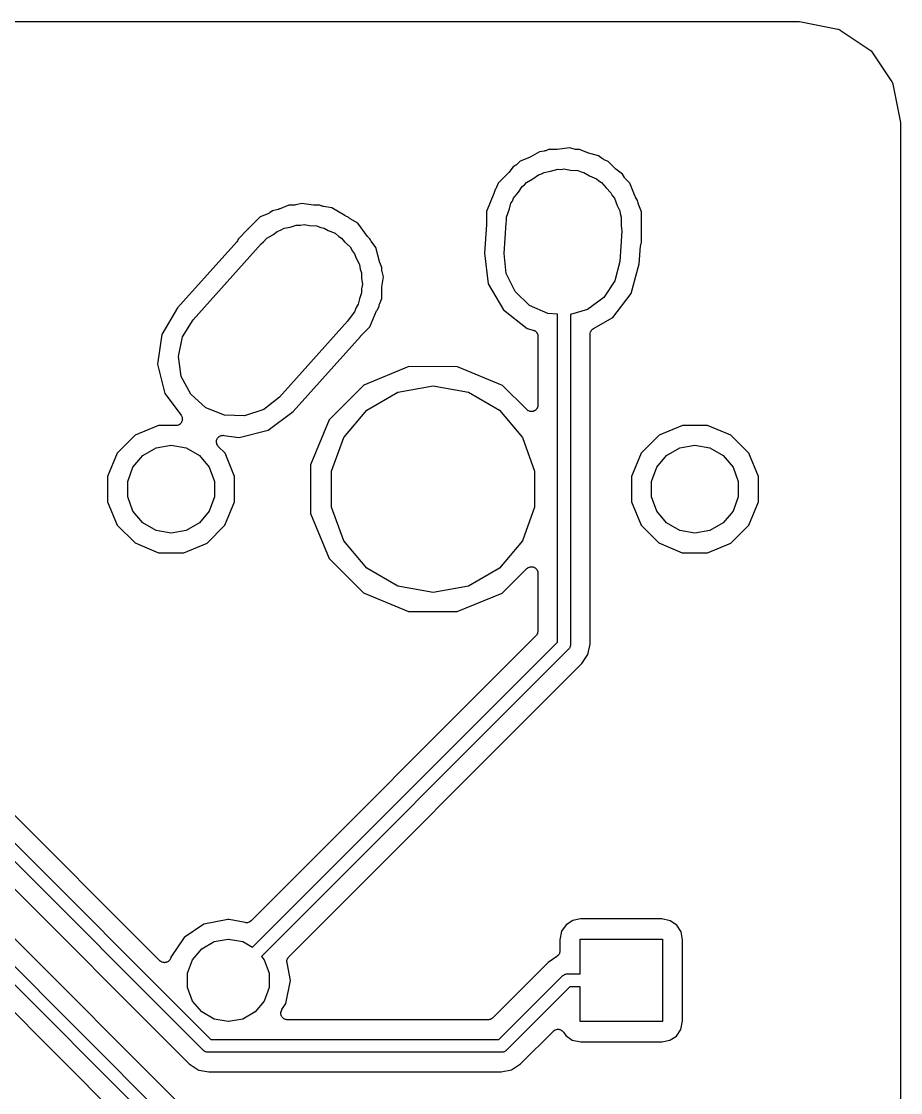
# Model space of a CAD drawing. Extents: x 29 to 257, y -104 to -29.
# Drawn here: x 239.67 to 256.72, y -49.8 to -29.03 of the extents above; entities that cross this region are included whole.
import ezdxf

# ---------------------------------------------------------------- set-up
doc = ezdxf.new("R2010")
doc.units = 0
doc.header["$MEASUREMENT"] = 0
doc.layers.add('BLACK', color=7, linetype='CONTINUOUS')

msp = doc.modelspace()

# ---------------------------------------------------------------- linework, layer by layer
at = {"layer": 'Black'}
for p, q in [((31.0137, -29.031), (254.736, -29.031)), ((254.736, -29.031), (254.749, -29.0332)), ((254.749, -29.0332), (254.761, -29.0334)), ((254.761, -29.0334), (255.502, -29.1809)), ((255.502, -29.1809), (255.505, -29.1819)), ((255.505, -29.1819), (255.508, -29.1821)), ((255.508, -29.1821), (255.525, -29.1899)), ((255.525, -29.1899), (255.543, -29.1969)), ((255.543, -29.1969), (255.546, -29.1987)), ((255.546, -29.1987), (255.548, -29.1998)), ((255.548, -29.1998), (256.128, -29.5872)), ((256.128, -29.5872), (256.13, -29.5891)), ((256.13, -29.5891), (256.132, -29.5904)), ((256.132, -29.5904), (256.146, -29.6043)), ((256.146, -29.6043), (256.16, -29.6177)), ((256.16, -29.6177), (256.161, -29.6202)), ((256.161, -29.6202), (256.163, -29.6222)), ((256.163, -29.6222), (256.55, -30.2019)), ((256.55, -30.2019), (256.551, -30.2045)), ((256.551, -30.2045), (256.553, -30.2066)), ((256.553, -30.2066), (256.56, -30.2246)), ((256.56, -30.2246), (256.568, -30.2423)), ((256.568, -30.2423), (256.568, -30.2451)), ((256.568, -30.2451), (256.569, -30.2477)), ((256.569, -30.2477), (256.717, -30.9889)), ((256.717, -30.9889), (256.717, -31.0014)), ((256.717, -31.0014), (256.719, -31.0137)), ((256.719, -31.0137), (256.719, -102.336)), ((249.714, -31.557), (249.533, -31.6609)), ((249.803, -31.5457), (249.714, -31.557)), ((249.819, -31.5407), (249.803, -31.5457)), ((249.835, -31.5371), (249.819, -31.5407)), ((249.892, -31.5137), (249.835, -31.5371)), ((250.043, -31.5139), (249.892, -31.5137)), ((250.051, -31.5125), (250.043, -31.5139)), ((250.059, -31.5128), (250.051, -31.5125)), ((250.296, -31.4825), (250.059, -31.5128)), ((250.397, -31.5098), (250.296, -31.4825)), ((250.413, -31.5113), (250.397, -31.5098)), ((250.43, -31.5142), (250.413, -31.5113)), ((250.491, -31.5143), (250.43, -31.5142)), ((250.63, -31.5722), (250.491, -31.5143)), ((249.338, -31.7425), (249.28, -31.8009)), ((249.518, -31.6681), (249.338, -31.7425)), ((249.525, -31.6637), (249.518, -31.6681)), ((249.533, -31.6609), (249.525, -31.6637)), ((250.638, -31.5739), (250.63, -31.5722)), ((250.646, -31.5774), (250.638, -31.5739)), ((250.862, -31.6362), (250.646, -31.5774)), ((250.939, -31.6955), (250.862, -31.6362)), ((250.954, -31.7033), (250.939, -31.6955)), ((250.968, -31.7123), (250.954, -31.7033)), ((251.044, -31.744), (250.968, -31.7123)), ((251.182, -31.882), (251.044, -31.744)), ((249.109, -31.9707), (248.914, -32.1658)), ((249.114, -31.964), (249.109, -31.9707)), ((249.12, -31.9585), (249.114, -31.964)), ((249.205, -31.8486), (249.12, -31.9585)), ((249.253, -31.8212), (249.205, -31.8486)), ((249.266, -31.8105), (249.253, -31.8212)), ((249.28, -31.8009), (249.266, -31.8105)), ((249.755, -31.9871), (249.804, -31.9588)), ((249.804, -31.9588), (249.931, -31.9364)), ((249.931, -31.9364), (250.072, -31.8959)), ((250.072, -31.8959), (250.136, -31.9003)), ((250.136, -31.9003), (250.19, -31.8907)), ((250.19, -31.8907), (250.314, -31.9126)), ((250.314, -31.9126), (250.461, -31.9228)), ((250.461, -31.9228), (250.521, -31.949)), ((250.521, -31.949), (250.576, -31.9588)), ((250.576, -31.9588), (250.688, -32.0234)), ((251.189, -31.8867), (251.182, -31.882)), ((251.194, -31.8927), (251.189, -31.8867)), ((251.326, -31.9949), (251.194, -31.8927)), ((248.914, -32.1658), (248.867, -32.2789)), ((249.425, -32.2012), (249.464, -32.1549)), ((249.464, -32.1549), (249.584, -32.0858)), ((249.584, -32.0858), (249.696, -32.0039)), ((249.696, -32.0039), (249.755, -31.9871)), ((250.688, -32.0234), (250.819, -32.0813)), ((250.819, -32.0813), (250.864, -32.1247)), ((250.864, -32.1247), (250.916, -32.1549)), ((250.916, -32.1549), (251.005, -32.2607)), ((251.361, -32.0548), (251.326, -31.9949)), ((251.371, -32.0677), (251.361, -32.0548)), ((251.381, -32.0814), (251.371, -32.0677)), ((251.467, -32.168), (251.381, -32.0814)), ((251.573, -32.4233), (251.467, -32.168)), ((248.831, -32.3661), (248.684, -32.7191)), ((248.833, -32.3581), (248.831, -32.3661)), ((248.836, -32.3507), (248.833, -32.3581)), ((248.846, -32.3128), (248.836, -32.3507)), ((248.85, -32.3078), (248.846, -32.3128)), ((248.858, -32.293), (248.85, -32.3078)), ((248.867, -32.2789), (248.858, -32.293)), ((249.212, -32.4554), (249.31, -32.3391)), ((249.31, -32.3391), (249.38, -32.2339)), ((249.38, -32.2339), (249.425, -32.2012)), ((251.005, -32.2607), (251.1, -32.3525)), ((251.1, -32.3525), (251.125, -32.4045)), ((244.852, -32.5937), (244.663, -32.6719)), ((244.957, -32.5938), (244.852, -32.5937)), ((244.972, -32.5911), (244.957, -32.5938)), ((244.988, -32.5899), (244.972, -32.5911)), ((245.103, -32.5606), (244.988, -32.5899)), ((245.329, -32.5929), (245.103, -32.5606)), ((245.338, -32.5926), (245.329, -32.5929)), ((245.346, -32.5942), (245.338, -32.5926)), ((245.451, -32.5943), (245.346, -32.5942)), ((245.495, -32.6128), (245.451, -32.5943)), ((249.135, -32.6656), (249.162, -32.558)), ((249.162, -32.558), (249.189, -32.5178)), ((249.189, -32.5178), (249.212, -32.4554)), ((251.125, -32.4045), (251.168, -32.4554)), ((251.168, -32.4554), (251.22, -32.598)), ((251.22, -32.598), (251.271, -32.7035)), ((251.577, -32.4302), (251.573, -32.4233)), ((251.58, -32.4379), (251.577, -32.4302)), ((251.618, -32.504), (251.58, -32.4379)), ((251.621, -32.5282), (251.618, -32.504)), ((251.626, -32.5442), (251.621, -32.5282)), ((251.63, -32.5605), (251.626, -32.5442)), ((251.696, -32.7218), (251.63, -32.5605)), ((244.464, -32.7541), (244.298, -32.8225)), ((244.477, -32.7455), (244.464, -32.7541)), ((244.491, -32.7383), (244.477, -32.7455)), ((244.535, -32.706), (244.491, -32.7383)), ((244.646, -32.6776), (244.535, -32.706)), ((244.654, -32.6739), (244.646, -32.6776)), ((244.663, -32.6719), (244.654, -32.6739)), ((245.511, -32.6162), (245.495, -32.6128)), ((245.526, -32.6212), (245.511, -32.6162)), ((245.684, -32.6437), (245.526, -32.6212)), ((245.942, -32.7967), (245.684, -32.6437)), ((245.95, -32.7999), (245.942, -32.7967)), ((245.958, -32.8048), (245.95, -32.7999)), ((246.004, -32.824), (245.958, -32.8048)), ((248.684, -32.7191), (248.684, -32.9632)), ((249.078, -32.8239), (249.135, -32.6656)), ((251.271, -32.7035), (251.277, -32.7546)), ((251.277, -32.7546), (251.302, -32.8239)), ((251.696, -33.3209), (251.696, -32.7218)), ((244.298, -32.8225), (244.06, -33.0597)), ((244.764, -33.0388), (244.881, -33.0182)), ((244.881, -33.0182), (244.997, -32.9802)), ((244.997, -32.9802), (245.08, -32.983)), ((245.08, -32.983), (245.15, -32.9707)), ((245.15, -32.9707), (245.252, -32.9887)), ((245.252, -32.9887), (245.387, -32.9932)), ((245.387, -32.9932), (245.473, -33.0277)), ((246.017, -32.8364), (246.004, -32.824)), ((246.03, -32.8456), (246.017, -32.8364)), ((246.042, -32.8559), (246.03, -32.8456)), ((246.188, -32.9428), (246.042, -32.8559)), ((246.38, -33.199), (246.188, -32.9428)), ((248.684, -32.9718), (248.646, -33.5215)), ((248.684, -32.9632), (248.683, -32.9674)), ((248.683, -32.9674), (248.684, -32.9718)), ((249.027, -33.528), (249.068, -32.9372)), ((249.068, -32.9372), (249.078, -32.8976)), ((249.078, -32.8976), (249.078, -32.8239)), ((251.302, -32.8239), (251.302, -32.9924)), ((251.302, -32.9924), (251.313, -33.092)), ((244.054, -33.0659), (243.874, -33.2458)), ((244.056, -33.063), (244.054, -33.0659)), ((244.059, -33.0608), (244.056, -33.063)), ((244.06, -33.0597), (244.059, -33.0604)), ((244.059, -33.0604), (244.059, -33.0608)), ((244.424, -33.2349), (244.543, -33.1662)), ((244.543, -33.1662), (244.625, -33.1016)), ((244.625, -33.1016), (244.693, -33.0794)), ((244.693, -33.0794), (244.764, -33.0388)), ((245.473, -33.0277), (245.536, -33.0388)), ((245.536, -33.0388), (245.617, -33.0857)), ((245.617, -33.0857), (245.75, -33.1389)), ((245.75, -33.1389), (245.822, -33.2041)), ((245.822, -33.2041), (245.876, -33.2349)), ((246.387, -33.2051), (246.38, -33.199)), ((246.392, -33.2125), (246.387, -33.2051)), ((246.427, -33.248), (246.392, -33.2125)), ((251.313, -33.092), (251.272, -33.6828)), ((243.843, -33.3015), (242.693, -34.583)), ((242.997, -34.8147), (244.318, -33.3427)), ((243.854, -33.2833), (243.843, -33.3015)), ((243.866, -33.2653), (243.854, -33.2833)), ((243.874, -33.2458), (243.866, -33.2653)), ((244.318, -33.3427), (244.364, -33.3069)), ((244.364, -33.3069), (244.424, -33.2349)), ((245.876, -33.2349), (245.934, -33.3041)), ((245.934, -33.3041), (246.041, -33.3999)), ((246.041, -33.3999), (246.087, -33.4863)), ((246.434, -33.2642), (246.427, -33.248)), ((246.443, -33.2776), (246.434, -33.2642)), ((246.45, -33.2919), (246.443, -33.2776)), ((246.54, -33.4122), (246.45, -33.2919)), ((246.611, -33.6882), (246.54, -33.4122)), ((251.651, -33.7287), (251.674, -33.3905)), ((251.674, -33.3905), (251.679, -33.3705)), ((251.679, -33.3705), (251.683, -33.3505)), ((251.683, -33.3505), (251.696, -33.3209)), ((246.087, -33.4863), (246.128, -33.5354)), ((246.128, -33.5354), (246.16, -33.6234)), ((246.16, -33.6234), (246.225, -33.7445)), ((248.646, -33.5215), (248.722, -34.116)), ((249.069, -33.9165), (249.027, -33.528)), ((246.225, -33.7445), (246.238, -33.8373)), ((246.238, -33.8373), (246.262, -33.9039)), ((246.614, -33.6964), (246.611, -33.6882)), ((246.616, -33.7052), (246.614, -33.6964)), ((246.656, -33.8018), (246.616, -33.7052)), ((246.656, -33.85), (246.656, -33.8018)), ((246.659, -33.8657), (246.656, -33.85)), ((251.272, -33.6828), (251.178, -34.062)), ((251.494, -34.3072), (251.651, -33.7287)), ((246.262, -33.9039), (246.262, -34.0076)), ((246.262, -34.0076), (246.28, -34.1313)), ((246.657, -34.1783), (246.686, -33.9806)), ((246.66, -33.8816), (246.659, -33.8657)), ((246.686, -33.9806), (246.66, -33.8816)), ((249.24, -34.2675), (249.069, -33.9165)), ((246.28, -34.1313), (246.262, -34.2149)), ((246.262, -34.2149), (246.262, -34.2961)), ((246.656, -34.1962), (246.657, -34.1873)), ((246.656, -34.4009), (246.656, -34.1962)), ((246.657, -34.1873), (246.657, -34.1783)), ((248.722, -34.116), (249.014, -34.6251)), ((249.521, -34.5387), (249.24, -34.2675)), ((251.178, -34.062), (250.96, -34.3861)), ((246.221, -34.4078), (246.199, -34.5136)), ((246.262, -34.2961), (246.221, -34.4078)), ((246.615, -34.4979), (246.656, -34.4009)), ((250.96, -34.3861), (250.644, -34.6161)), ((251.135, -34.7714), (251.494, -34.3072)), ((242.693, -34.583), (242.388, -35.0987)), ((246.128, -34.6646), (246.04, -34.77)), ((246.16, -34.5764), (246.128, -34.6646)), ((246.199, -34.5136), (246.16, -34.5764)), ((246.426, -34.9542), (246.555, -34.6441)), ((246.555, -34.6441), (246.56, -34.6365)), ((246.56, -34.6365), (246.563, -34.6281)), ((246.563, -34.6281), (246.602, -34.5613)), ((246.602, -34.5613), (246.607, -34.5286)), ((246.607, -34.5286), (246.612, -34.5134)), ((246.612, -34.5134), (246.615, -34.4979)), ((249.014, -34.6251), (249.478, -34.9838)), ((249.879, -34.6972), (249.521, -34.5387)), ((250.644, -34.6161), (250.315, -34.7107)), ((242.791, -35.1464), (242.997, -34.8147)), ((245.993, -34.8453), (244.672, -36.3173)), ((246.04, -34.77), (245.993, -34.8453)), ((250.065, -34.7101), (249.879, -34.6972)), ((250.065, -41.0645), (250.065, -34.7101)), ((250.315, -34.7107), (250.315, -41.1163)), ((250.76, -34.9862), (251.135, -34.7714)), ((242.388, -35.0987), (242.304, -35.6794)), ((246.246, -35.1341), (246.426, -34.9542)), ((249.478, -34.9838), (249.59, -35.0143)), ((249.59, -35.0143), (249.605, -35.0213)), ((249.605, -35.0213), (249.62, -35.0269)), ((249.62, -35.0269), (249.625, -35.0306)), ((249.625, -35.0306), (249.63, -35.0331)), ((249.63, -35.0331), (249.642, -35.0447)), ((249.642, -35.0447), (249.654, -35.0553)), ((249.654, -35.0553), (249.657, -35.0603)), ((249.657, -35.0603), (249.661, -35.0644)), ((249.661, -35.0644), (249.668, -35.0793)), ((249.668, -35.0793), (249.676, -35.0934)), ((249.676, -35.0934), (249.677, -35.0992)), ((249.677, -35.0992), (249.68, -35.1044)), ((250.696, -35.0959), (250.7, -35.0745)), ((250.696, -35.0962), (250.696, -35.0959)), ((250.696, -35.0964), (250.696, -35.0962)), ((250.696, -38.3691), (250.696, -35.0964)), ((250.7, -35.0745), (250.704, -35.0529)), ((250.704, -35.0525), (250.715, -35.0338)), ((250.704, -35.0528), (250.704, -35.0525)), ((250.704, -35.0529), (250.704, -35.0528)), ((250.715, -35.0338), (250.726, -35.0147)), ((250.726, -35.0144), (250.743, -35.0004)), ((250.726, -35.0146), (250.726, -35.0144)), ((250.726, -35.0147), (250.726, -35.0146)), ((250.743, -35.0004), (250.76, -34.9864)), ((250.76, -34.9863), (250.76, -34.9862)), ((250.76, -34.9864), (250.76, -34.9863)), ((242.71, -35.5287), (242.791, -35.1464)), ((244.935, -36.5946), (246.241, -35.1392)), ((246.241, -35.1392), (246.244, -35.137)), ((246.244, -35.137), (246.246, -35.1341)), ((249.68, -35.1044), (249.681, -35.1207)), ((249.681, -35.1207), (249.684, -35.1369)), ((249.684, -35.1369), (249.684, -36.469)), ((242.304, -35.6794), (242.45, -36.2478)), ((242.765, -35.9155), (242.71, -35.5287)), ((242.949, -36.2601), (242.765, -35.9155)), ((247.18, -35.7247), (246.306, -36.0855)), ((248.124, -35.7255), (247.18, -35.7247)), ((248.997, -36.0878), (248.124, -35.7255)), ((246.306, -36.0855), (245.638, -36.753)), ((246.965, -36.2192), (247.65, -36.0985)), ((247.65, -36.0985), (248.335, -36.2192)), ((249.467, -36.5587), (248.997, -36.0878)), ((242.45, -36.2478), (242.763, -36.665)), ((243.24, -36.5211), (242.949, -36.2601)), ((244.672, -36.3173), (244.365, -36.5584)), ((246.363, -36.5667), (246.965, -36.2192)), ((248.335, -36.2192), (248.937, -36.5667)), ((243.603, -36.6668), (243.24, -36.5211)), ((249.654, -36.5507), (249.642, -36.5613)), ((249.657, -36.5459), (249.654, -36.5507)), ((249.661, -36.542), (249.657, -36.5459)), ((249.668, -36.5269), (249.661, -36.542)), ((249.676, -36.5125), (249.668, -36.5269)), ((249.677, -36.507), (249.676, -36.5125)), ((249.68, -36.502), (249.677, -36.507)), ((249.681, -36.4854), (249.68, -36.502)), ((249.684, -36.469), (249.681, -36.4854)), ((242.763, -36.665), (242.766, -36.6719)), ((242.766, -36.6719), (242.771, -36.6778)), ((242.771, -36.6778), (242.776, -36.6914)), ((242.776, -36.6914), (242.783, -36.7044)), ((242.783, -36.7044), (242.783, -36.712)), ((242.783, -36.712), (242.786, -36.7192)), ((242.786, -36.7192), (242.786, -36.7337)), ((242.786, -36.7337), (242.788, -36.7482)), ((242.788, -36.7482), (242.786, -36.7557)), ((242.786, -36.7557), (242.786, -36.7633)), ((243.993, -36.6798), (243.603, -36.6668)), ((244.365, -36.5584), (243.993, -36.6798)), ((244.455, -36.954), (244.935, -36.5946)), ((245.638, -36.753), (245.276, -37.6255)), ((245.917, -37.0992), (246.363, -36.5667)), ((248.937, -36.5667), (249.383, -37.0992)), ((249.481, -36.5683), (249.467, -36.5587)), ((249.493, -36.579), (249.481, -36.5683)), ((249.499, -36.5809), (249.493, -36.579)), ((249.503, -36.5841), (249.499, -36.5809)), ((249.519, -36.5884), (249.503, -36.5841)), ((249.535, -36.5941), (249.519, -36.5884)), ((249.54, -36.5941), (249.535, -36.5941)), ((249.546, -36.5955), (249.54, -36.5941)), ((249.562, -36.5941), (249.546, -36.5955)), ((249.579, -36.5941), (249.562, -36.5941)), ((249.584, -36.5922), (249.579, -36.5941)), ((249.59, -36.5917), (249.584, -36.5922)), ((249.605, -36.5847), (249.59, -36.5917)), ((249.62, -36.579), (249.605, -36.5847)), ((249.625, -36.5754), (249.62, -36.579)), ((249.63, -36.5731), (249.625, -36.5754)), ((249.642, -36.5613), (249.63, -36.5731)), ((242.326, -36.8679), (241.873, -37.055)), ((242.661, -36.8682), (242.326, -36.8679)), ((242.668, -36.8668), (242.661, -36.8682)), ((242.676, -36.8673), (242.668, -36.8668)), ((242.69, -36.8631), (242.676, -36.8673)), ((242.704, -36.8606), (242.69, -36.8631)), ((242.711, -36.8567), (242.704, -36.8606)), ((242.718, -36.8545), (242.711, -36.8567)), ((242.73, -36.8458), (242.718, -36.8545)), ((242.743, -36.8385), (242.73, -36.8458)), ((242.747, -36.8327), (242.743, -36.8385)), ((242.754, -36.828), (242.747, -36.8327)), ((242.762, -36.8159), (242.754, -36.828)), ((242.771, -36.8048), (242.762, -36.8159)), ((242.774, -36.7976), (242.771, -36.8048)), ((242.778, -36.7911), (242.774, -36.7976)), ((242.781, -36.777), (242.778, -36.7911)), ((242.786, -36.7633), (242.781, -36.777)), ((243.887, -37.0994), (244.455, -36.954)), ((252.486, -36.8679), (252.033, -37.055)), ((252.976, -36.8683), (252.486, -36.8679)), ((253.429, -37.0563), (252.976, -36.8683)), ((241.873, -37.055), (241.526, -37.4013)), ((243.448, -37.1871), (243.45, -37.1686)), ((243.45, -37.1686), (243.452, -37.15)), ((243.452, -37.15), (243.454, -37.1469)), ((243.454, -37.1434), (243.463, -37.127)), ((243.454, -37.1469), (243.454, -37.1434)), ((243.463, -37.127), (243.471, -37.11)), ((243.471, -37.11), (243.473, -37.1076)), ((243.473, -37.1076), (243.475, -37.1045)), ((243.475, -37.1045), (243.489, -37.0921)), ((243.489, -37.0921), (243.502, -37.0789)), ((243.502, -37.0789), (243.505, -37.0774)), ((243.505, -37.0774), (243.508, -37.0751)), ((243.508, -37.0751), (243.525, -37.0681)), ((243.525, -37.0681), (243.542, -37.0603)), ((243.542, -37.0603), (243.545, -37.06)), ((243.545, -37.06), (243.549, -37.0587)), ((243.549, -37.0587), (243.567, -37.0581)), ((243.567, -37.0581), (243.586, -37.0565)), ((243.586, -37.0565), (243.589, -37.0574)), ((243.589, -37.0574), (243.593, -37.0573)), ((243.593, -37.0573), (243.887, -37.0994)), ((245.679, -37.7524), (245.917, -37.0992)), ((249.383, -37.0992), (249.621, -37.7524)), ((252.033, -37.055), (251.686, -37.4013)), ((253.775, -37.4031), (253.429, -37.0563)), ((242.021, -37.4457), (242.278, -37.2974)), ((242.278, -37.2974), (242.57, -37.2458)), ((242.57, -37.2458), (242.862, -37.2974)), ((242.862, -37.2974), (243.119, -37.4457)), ((243.448, -37.1905), (243.448, -37.1871)), ((243.448, -37.1939), (243.448, -37.1905)), ((243.453, -37.212), (243.448, -37.1939)), ((243.457, -37.2302), (243.453, -37.212)), ((243.459, -37.2332), (243.457, -37.2302)), ((243.46, -37.2365), (243.459, -37.2332)), ((243.47, -37.2519), (243.46, -37.2365)), ((243.48, -37.2677), (243.47, -37.2519)), ((243.483, -37.2699), (243.48, -37.2677)), ((243.485, -37.2727), (243.483, -37.2699)), ((243.615, -37.4031), (243.485, -37.2727)), ((252.181, -37.4457), (252.438, -37.2974)), ((252.438, -37.2974), (252.73, -37.2458)), ((252.73, -37.2458), (253.022, -37.2974)), ((253.022, -37.2974), (253.279, -37.4457)), ((241.526, -37.4013), (241.338, -37.8539)), ((241.83, -37.6729), (242.021, -37.4457)), ((243.119, -37.4457), (243.31, -37.6729)), ((243.802, -37.856), (243.615, -37.4031)), ((251.686, -37.4013), (251.498, -37.8539)), ((251.99, -37.6729), (252.181, -37.4457)), ((253.279, -37.4457), (253.47, -37.6729)), ((253.962, -37.856), (253.775, -37.4031)), ((241.729, -37.9517), (241.83, -37.6729)), ((243.31, -37.6729), (243.411, -37.9517)), ((245.276, -37.6255), (245.275, -38.5703)), ((245.679, -38.4476), (245.679, -37.7524)), ((249.621, -37.7524), (249.621, -38.4476)), ((251.889, -37.9517), (251.99, -37.6729)), ((253.47, -37.6729), (253.571, -37.9517)), ((241.338, -37.8539), (241.338, -38.344)), ((241.729, -38.2483), (241.729, -37.9517)), ((243.411, -37.9517), (243.411, -38.2483)), ((243.802, -38.3461), (243.802, -37.856)), ((251.498, -37.8539), (251.498, -38.344)), ((251.889, -38.2483), (251.889, -37.9517)), ((253.571, -37.9517), (253.571, -38.2483)), ((253.962, -38.3461), (253.962, -37.856)), ((241.338, -38.344), (241.525, -38.7969)), ((241.83, -38.5271), (241.729, -38.2483)), ((243.411, -38.2483), (243.31, -38.5271)), ((243.614, -38.7987), (243.802, -38.3461)), ((250.696, -41.1037), (250.696, -38.3691)), ((251.498, -38.344), (251.685, -38.7969)), ((251.99, -38.5271), (251.889, -38.2483)), ((253.571, -38.2483), (253.47, -38.5271)), ((253.774, -38.7987), (253.962, -38.3461)), ((242.021, -38.7543), (241.83, -38.5271)), ((243.31, -38.5271), (243.119, -38.7543)), ((245.275, -38.5703), (245.635, -39.4435)), ((245.917, -39.1008), (245.679, -38.4476)), ((249.621, -38.4476), (249.383, -39.1008)), ((252.181, -38.7543), (251.99, -38.5271)), ((253.47, -38.5271), (253.279, -38.7543)), ((241.525, -38.7969), (241.871, -39.1437)), ((242.278, -38.9026), (242.021, -38.7543)), ((243.119, -38.7543), (242.862, -38.9026)), ((243.267, -39.145), (243.614, -38.7987)), ((251.685, -38.7969), (252.031, -39.1437)), ((252.438, -38.9026), (252.181, -38.7543)), ((253.279, -38.7543), (253.022, -38.9026)), ((253.427, -39.145), (253.774, -38.7987)), ((242.57, -38.9541), (242.278, -38.9026)), ((242.862, -38.9026), (242.57, -38.9541)), ((252.73, -38.9541), (252.438, -38.9026)), ((253.022, -38.9026), (252.73, -38.9541)), ((241.871, -39.1437), (242.324, -39.3317)), ((242.814, -39.3321), (243.267, -39.145)), ((246.363, -39.6332), (245.917, -39.1008)), ((249.383, -39.1008), (248.937, -39.6332)), ((252.031, -39.1437), (252.484, -39.3317)), ((252.974, -39.3321), (253.427, -39.145)), ((242.324, -39.3317), (242.814, -39.3321)), ((245.635, -39.4435), (246.303, -40.1122)), ((252.484, -39.3317), (252.974, -39.3321)), ((246.965, -39.9808), (246.363, -39.6332)), ((248.937, -39.6332), (248.335, -39.9808)), ((248.994, -40.1145), (249.467, -39.6416)), ((249.467, -39.6416), (249.481, -39.6321)), ((249.481, -39.6321), (249.493, -39.6215)), ((249.493, -39.6215), (249.499, -39.6195)), ((249.499, -39.6195), (249.503, -39.6163)), ((249.503, -39.6163), (249.519, -39.612)), ((249.519, -39.612), (249.535, -39.6064)), ((249.535, -39.6064), (249.541, -39.6064)), ((249.541, -39.6064), (249.546, -39.6049)), ((249.546, -39.6049), (249.563, -39.6064)), ((249.563, -39.6064), (249.579, -39.6064)), ((249.579, -39.6064), (249.584, -39.6083)), ((249.584, -39.6083), (249.59, -39.6088)), ((249.59, -39.6088), (249.605, -39.6158)), ((249.605, -39.6158), (249.62, -39.6215)), ((249.62, -39.6215), (249.625, -39.6251)), ((249.625, -39.6251), (249.63, -39.6275)), ((249.63, -39.6275), (249.642, -39.6392)), ((249.642, -39.6392), (249.654, -39.6498)), ((249.654, -39.6498), (249.657, -39.6547)), ((249.657, -39.6547), (249.661, -39.6587)), ((249.661, -39.6587), (249.668, -39.6737)), ((249.668, -39.6737), (249.676, -39.688)), ((249.676, -39.688), (249.677, -39.6936)), ((249.677, -39.6936), (249.68, -39.6987)), ((249.68, -39.6987), (249.681, -39.7152)), ((249.681, -39.7152), (249.684, -39.7315)), ((249.684, -39.7315), (249.684, -40.8541)), ((247.65, -40.1015), (246.965, -39.9808)), ((248.335, -39.9808), (247.65, -40.1015)), ((246.303, -40.1122), (247.176, -40.4745)), ((248.12, -40.4753), (248.994, -40.1145)), ((247.176, -40.4745), (248.12, -40.4753)), ((249.672, -40.9077), (249.663, -40.9213)), ((249.674, -40.9023), (249.672, -40.9077)), ((249.676, -40.8975), (249.674, -40.9023)), ((249.679, -40.8811), (249.676, -40.8975)), ((249.684, -40.8651), (249.679, -40.8811)), ((249.684, -40.8541), (249.683, -40.8596)), ((249.683, -40.8596), (249.684, -40.8651)), ((249.647, -40.9439), (244.12, -46.471)), ((244.147, -46.9824), (250.065, -41.0645)), ((249.65, -40.9393), (249.647, -40.9439)), ((249.654, -40.9357), (249.65, -40.9393)), ((249.663, -40.9213), (249.654, -40.9357)), ((250.315, -41.1163), (250.314, -41.1217)), ((250.314, -41.1217), (250.315, -41.1271)), ((250.655, -41.3089), (250.696, -41.1037)), ((250.278, -41.2046), (244.323, -47.1602)), ((250.282, -41.2001), (250.278, -41.2046)), ((250.286, -41.1966), (250.282, -41.2001)), ((250.294, -41.1825), (250.286, -41.1966)), ((250.303, -41.1691), (250.294, -41.1825)), ((250.305, -41.1638), (250.303, -41.1691)), ((250.307, -41.159), (250.305, -41.1638)), ((250.31, -41.1429), (250.307, -41.159)), ((250.315, -41.1271), (250.31, -41.1429)), ((250.539, -41.4829), (250.655, -41.3089)), ((244.852, -47.1695), (250.539, -41.4829)), ((242.351, -47.2445), (238.668, -43.5614)), ((243.198, -48.9834), (238.037, -43.8221)), ((238.25, -43.682), (243.338, -48.77)), ((237.776, -44.1004), (242.92, -49.244)), ((244.433, -51.7176), (237.452, -44.736)), ((237.173, -44.9966), (244.448, -52.2712)), ((244.27, -52.4465), (237.033, -45.21)), ((236.913, -45.6282), (243.66, -52.3756)), ((243.668, -46.444), (243.205, -46.5362)), ((243.694, -46.444), (243.668, -46.444)), ((244.005, -46.5058), (243.694, -46.444)), ((244.023, -46.5062), (244.005, -46.5058)), ((244.041, -46.5078), (244.023, -46.5062)), ((244.045, -46.5067), (244.041, -46.5078)), ((244.049, -46.5068), (244.045, -46.5067)), ((244.066, -46.501), (244.049, -46.5068)), ((244.083, -46.4963), (244.066, -46.501)), ((244.087, -46.4939), (244.083, -46.4963)), ((244.091, -46.4926), (244.087, -46.4939)), ((244.105, -46.4813), (244.091, -46.4926)), ((244.12, -46.471), (244.105, -46.4813)), ((250.361, -46.4627), (250.23, -46.5466)), ((250.513, -46.434), (250.361, -46.4627)), ((252.089, -46.434), (250.513, -46.434)), ((252.252, -46.4672), (252.089, -46.434)), ((252.38, -46.5542), (252.252, -46.4672)), ((243.205, -46.5362), (242.822, -46.7917)), ((250.143, -46.6739), (250.11, -46.8377)), ((250.23, -46.5466), (250.143, -46.6739)), ((252.464, -46.6846), (252.38, -46.5542)), ((252.492, -46.8368), (252.464, -46.6846)), ((242.822, -46.7917), (242.567, -47.174)), ((243.164, -47.0122), (243.405, -46.8732)), ((243.405, -46.8732), (243.678, -46.825)), ((243.678, -46.825), (243.684, -46.825)), ((243.684, -46.825), (243.958, -46.8732)), ((243.958, -46.8732), (244.147, -46.9824)), ((250.11, -46.8377), (250.11, -47.0574)), ((250.501, -47.5), (250.501, -46.825)), ((250.501, -46.825), (252.101, -46.825)), ((252.101, -46.825), (252.101, -48.425)), ((252.492, -48.4123), (252.492, -46.8368)), ((242.985, -47.225), (243.164, -47.0122)), ((250.081, -47.139), (250.067, -47.1505)), ((250.083, -47.1354), (250.081, -47.139)), ((250.086, -47.1325), (250.083, -47.1354)), ((250.094, -47.1164), (250.086, -47.1325)), ((250.103, -47.1008), (250.094, -47.1164)), ((250.105, -47.0929), (250.103, -47.0967)), ((250.103, -47.0967), (250.103, -47.1008)), ((250.107, -47.0751), (250.105, -47.0929)), ((250.11, -47.0574), (250.107, -47.0751)), ((242.355, -47.2469), (242.351, -47.2445)), ((242.357, -47.2502), (242.355, -47.2469)), ((242.373, -47.2595), (242.357, -47.2502)), ((242.387, -47.2698), (242.373, -47.2595)), ((242.392, -47.2709), (242.387, -47.2698)), ((242.395, -47.2731), (242.392, -47.2709)), ((242.413, -47.2766), (242.395, -47.2731)), ((242.43, -47.2812), (242.413, -47.2766)), ((242.434, -47.2809), (242.43, -47.2812)), ((242.438, -47.2817), (242.434, -47.2809)), ((242.456, -47.279), (242.438, -47.2817)), ((242.474, -47.2774), (242.456, -47.279)), ((242.478, -47.2756), (242.474, -47.2774)), ((242.482, -47.275), (242.478, -47.2756)), ((242.498, -47.2664), (242.482, -47.275)), ((242.514, -47.2588), (242.498, -47.2664)), ((242.517, -47.2558), (242.514, -47.2588)), ((242.521, -47.2538), (242.517, -47.2558)), ((242.532, -47.2403), (242.521, -47.2538)), ((242.545, -47.2276), (242.532, -47.2403)), ((242.547, -47.2238), (242.545, -47.2276)), ((242.55, -47.2206), (242.547, -47.2238)), ((242.556, -47.2039), (242.55, -47.2206)), ((242.564, -47.1876), (242.556, -47.2039)), ((242.566, -47.1795), (242.564, -47.1834)), ((242.564, -47.1834), (242.564, -47.1876)), ((242.567, -47.174), (242.566, -47.1795)), ((242.89, -47.4861), (242.985, -47.225)), ((244.323, -47.1602), (244.377, -47.225)), ((244.377, -47.225), (244.472, -47.4861)), ((244.816, -47.2482), (244.817, -47.2442)), ((244.817, -47.2661), (244.816, -47.2482)), ((244.817, -47.24), (244.822, -47.223)), ((244.817, -47.2442), (244.817, -47.24)), ((244.818, -47.2841), (244.817, -47.2661)), ((244.885, -47.625), (244.818, -47.2841)), ((244.822, -47.223), (244.827, -47.2056)), ((244.827, -47.2056), (244.829, -47.2022)), ((244.829, -47.2022), (244.831, -47.1982)), ((244.831, -47.1982), (244.842, -47.1842)), ((244.842, -47.1842), (244.852, -47.1695)), ((249.885, -47.276), (248.809, -48.3518)), ((250.054, -47.163), (249.885, -47.276)), ((250.067, -47.1505), (250.054, -47.163)), ((242.89, -47.7639), (242.89, -47.4861)), ((244.472, -47.4861), (244.472, -47.7639)), ((248.929, -48.77), (250.163, -47.5366)), ((250.163, -47.5366), (250.167, -47.5335)), ((250.167, -47.5335), (250.171, -47.5292)), ((250.171, -47.5292), (250.185, -47.5211)), ((250.185, -47.5211), (250.198, -47.5117)), ((250.198, -47.5117), (250.204, -47.5103)), ((250.204, -47.5103), (250.208, -47.5075)), ((250.208, -47.5075), (250.225, -47.5047)), ((250.225, -47.5047), (250.24, -47.5005)), ((250.24, -47.5005), (250.246, -47.501)), ((250.246, -47.501), (250.251, -47.5)), ((250.251, -47.5), (250.501, -47.5)), ((242.985, -48.025), (242.89, -47.7639)), ((244.472, -47.7639), (244.377, -48.025)), ((244.796, -48.076), (244.885, -47.625)), ((250.303, -47.75), (249.07, -48.9834)), ((250.501, -47.75), (250.303, -47.75)), ((250.501, -48.425), (250.501, -47.75)), ((243.164, -48.2378), (242.985, -48.025)), ((244.377, -48.025), (244.199, -48.2378)), ((244.719, -48.1914), (244.796, -48.076)), ((243.405, -48.3768), (243.164, -48.2378)), ((243.678, -48.425), (243.405, -48.3768)), ((243.958, -48.3768), (243.684, -48.425)), ((244.199, -48.2378), (243.958, -48.3768)), ((244.698, -48.2758), (244.699, -48.2579)), ((244.699, -48.2799), (244.698, -48.2758)), ((244.699, -48.2399), (244.7, -48.236)), ((244.699, -48.2579), (244.699, -48.2399)), ((244.699, -48.2841), (244.699, -48.2799)), ((244.705, -48.3009), (244.699, -48.2841)), ((244.7, -48.236), (244.701, -48.2318)), ((244.701, -48.2318), (244.708, -48.2154)), ((244.71, -48.3182), (244.705, -48.3009)), ((244.708, -48.2154), (244.714, -48.1985)), ((244.713, -48.3216), (244.71, -48.3182)), ((244.714, -48.3255), (244.713, -48.3216)), ((244.714, -48.1985), (244.717, -48.1953)), ((244.726, -48.3393), (244.714, -48.3255)), ((244.717, -48.1953), (244.719, -48.1914)), ((244.736, -48.3537), (244.726, -48.3393)), ((244.74, -48.3561), (244.736, -48.3537)), ((244.743, -48.3593), (244.74, -48.3561)), ((244.758, -48.3683), (244.743, -48.3593)), ((244.773, -48.3782), (244.758, -48.3683)), ((244.777, -48.3792), (244.773, -48.3782)), ((244.781, -48.3813), (244.777, -48.3792)), ((244.798, -48.3845), (244.781, -48.3813)), ((244.816, -48.3887), (244.798, -48.3845)), ((244.82, -48.3883), (244.816, -48.3887)), ((244.824, -48.389), (244.82, -48.3883)), ((248.719, -48.389), (244.824, -48.389)), ((248.725, -48.388), (248.719, -48.389)), ((248.73, -48.3885), (248.725, -48.388)), ((248.746, -48.3842), (248.73, -48.3885)), ((248.762, -48.3813), (248.746, -48.3842)), ((248.767, -48.3785), (248.762, -48.3813)), ((248.773, -48.3771), (248.767, -48.3785)), ((248.786, -48.3676), (248.773, -48.3771)), ((248.801, -48.3593), (248.786, -48.3676)), ((248.804, -48.355), (248.801, -48.3593)), ((248.809, -48.3518), (248.804, -48.355)), ((243.684, -48.425), (243.678, -48.425)), ((249.987, -48.6049), (250.004, -48.5942)), ((250.004, -48.5942), (250.02, -48.583)), ((250.02, -48.583), (250.022, -48.5824)), ((250.022, -48.5824), (250.024, -48.581)), ((250.024, -48.581), (250.043, -48.5767)), ((250.043, -48.5767), (250.062, -48.5716)), ((250.062, -48.5716), (250.065, -48.5718)), ((250.065, -48.5718), (250.067, -48.5713)), ((250.067, -48.5713), (250.087, -48.5737)), ((250.087, -48.5737), (250.106, -48.5754)), ((250.106, -48.5754), (250.108, -48.5765)), ((250.108, -48.5765), (250.111, -48.5768)), ((250.111, -48.5768), (250.128, -48.5858)), ((250.128, -48.5858), (250.146, -48.5941)), ((250.146, -48.5941), (250.148, -48.5959)), ((250.148, -48.5959), (250.15, -48.597)), ((250.15, -48.597), (250.163, -48.6114)), ((252.101, -48.425), (250.501, -48.425)), ((252.372, -48.7034), (252.459, -48.5761)), ((252.459, -48.5761), (252.492, -48.4123)), ((243.338, -48.77), (248.929, -48.77)), ((249.348, -49.2439), (249.984, -48.6083)), ((249.984, -48.6083), (249.986, -48.6069)), ((249.986, -48.6069), (249.987, -48.6049)), ((250.163, -48.6114), (250.177, -48.6253)), ((250.177, -48.6253), (250.178, -48.6276)), ((250.178, -48.6276), (250.18, -48.6294)), ((250.18, -48.6294), (250.223, -48.6958)), ((250.223, -48.6958), (250.35, -48.7828)), ((250.35, -48.7828), (250.514, -48.816)), ((252.089, -48.816), (252.242, -48.7873)), ((252.242, -48.7873), (252.372, -48.7034)), ((243.202, -48.9865), (243.198, -48.9834)), ((243.206, -48.9908), (243.202, -48.9865)), ((243.22, -48.9989), (243.206, -48.9908)), ((243.233, -49.0083), (243.22, -48.9989)), ((243.239, -49.0097), (243.233, -49.0083)), ((243.243, -49.0125), (243.239, -49.0097)), ((243.26, -49.0153), (243.243, -49.0125)), ((243.275, -49.0195), (243.26, -49.0153)), ((249.008, -49.0153), (248.992, -49.0195)), ((249.024, -49.0125), (249.008, -49.0153)), ((249.029, -49.0097), (249.024, -49.0125)), ((249.034, -49.0083), (249.029, -49.0097)), ((249.047, -48.9989), (249.034, -49.0083)), ((249.062, -48.9908), (249.047, -48.9989)), ((249.065, -48.9865), (249.062, -48.9908)), ((249.07, -48.9834), (249.065, -48.9865)), ((250.514, -48.816), (252.089, -48.816)), ((243.281, -49.019), (243.275, -49.0195)), ((243.286, -49.02), (243.281, -49.019)), ((248.981, -49.02), (243.286, -49.02)), ((248.987, -49.019), (248.981, -49.02)), ((248.992, -49.0195), (248.987, -49.019)), ((242.92, -49.244), (243.094, -49.3602)), ((243.094, -49.3602), (243.109, -49.3633)), ((243.109, -49.3633), (243.109, -49.3633)), ((243.109, -49.3633), (243.299, -49.401)), ((243.299, -49.401), (248.969, -49.401)), ((248.969, -49.401), (249.174, -49.3602)), ((249.174, -49.3602), (249.348, -49.2439))]:
    msp.add_line(p, q, dxfattribs=at)

doc.saveas('drawing.dxf')
